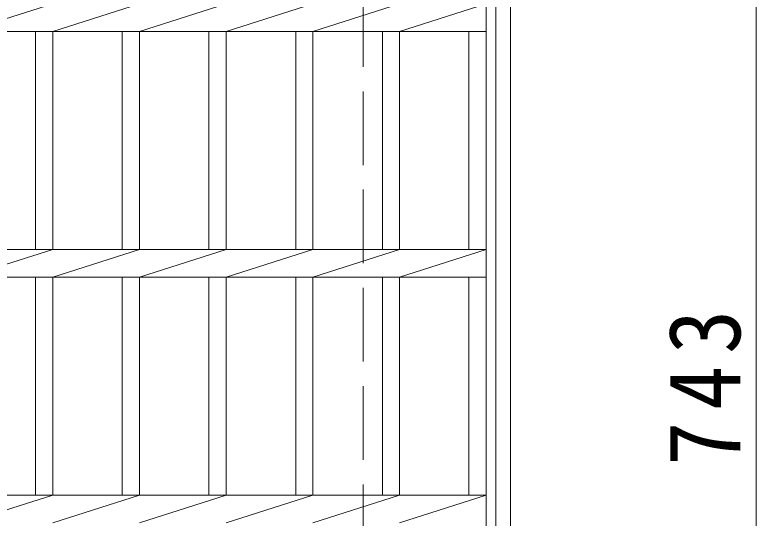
# Model space of a CAD drawing. Units: millimetres at full size, sheet at 1:10; details may follow other scales. Extents: x -1623 to 1773, y -1938 to 1767.
# Drawn here: x -719.4 to -417.6, y 1092.5 to 1297.4 of the extents above; entities that cross this region are included whole.
import ezdxf

# ---------------------------------------------------------------- set-up
doc = ezdxf.new("R2010")
doc.units = ezdxf.units.MM
doc.header["$LTSCALE"] = 10
doc.linetypes.add('DASHED3', pattern=[4, 3, -1])
for name, color, linetype, lineweight in [('C-1', 2, 'Continuous', 9), ('C-2', 3, 'Continuous', 9), ('C-4', 7, 'Continuous', 9)]:
    doc.layers.add(name, color=color, linetype=linetype, lineweight=lineweight)
doc.styles.add('ＭＳ ゴシック', font='')
doc.styles.get('ＭＳ ゴシック').set_extended_font_data('MS Gothic')

msp = doc.modelspace()

# ---------------------------------------------------------------- linework, layer by layer
at = {"layer": 'C-1'}
for p, q in [((-517.58, 736.22), (-517.58, 1556.22)), ((-523.58, 1550.22), (-523.58, 742.22))]:
    msp.add_line(p, q, dxfattribs=at)
at = {"layer": 'C-1', "linetype": 'DASHED3'}
msp.add_line((-577.58, 796.22), (-577.58, 1496.22), dxfattribs=at)
at = {"layer": 'C-2'}
for p, q in [((-527.58, 746.22), (-527.58, 1546.22)), ((-739.29, 1290.57), (-703.98, 1301.87)), ((-703.99, 1290.57), (-668.68, 1301.87)), ((-668.69, 1290.57), (-633.38, 1301.87)), ((-633.39, 1290.57), (-598.08, 1301.87)), ((-598.08, 1290.57), (-562.78, 1301.87)), ((-562.79, 1290.57), (-527.58, 1301.87)), ((-1327.58, 1290.57), (-527.58, 1290.57)), ((-710.98, 1201.87), (-710.98, 1290.57)), ((-703.98, 1201.87), (-703.98, 1290.57)), ((-675.68, 1201.87), (-675.68, 1290.57)), ((-668.68, 1201.87), (-668.68, 1290.57)), ((-640.38, 1201.87), (-640.38, 1290.57)), ((-633.38, 1201.87), (-633.38, 1290.57)), ((-605.08, 1201.87), (-605.08, 1290.57)), ((-598.08, 1201.87), (-598.08, 1290.57)), ((-569.78, 1201.87), (-569.78, 1290.57)), ((-562.78, 1201.87), (-562.78, 1290.57)), ((-534.58, 1201.87), (-534.58, 1290.57)), ((-1327.58, 1201.87), (-527.58, 1201.87)), ((-739.29, 1190.57), (-703.98, 1201.87)), ((-703.99, 1190.57), (-668.68, 1201.87)), ((-668.69, 1190.57), (-633.38, 1201.87)), ((-633.39, 1190.57), (-598.08, 1201.87)), ((-598.08, 1190.57), (-562.78, 1201.87)), ((-562.79, 1190.57), (-527.58, 1201.87)), ((-1327.58, 1190.57), (-527.58, 1190.57)), ((-710.98, 1101.87), (-710.98, 1190.57)), ((-703.98, 1101.87), (-703.98, 1190.57)), ((-675.68, 1101.87), (-675.68, 1190.57)), ((-668.68, 1101.87), (-668.68, 1190.57)), ((-640.38, 1101.87), (-640.38, 1190.57)), ((-633.38, 1101.87), (-633.38, 1190.57)), ((-605.08, 1101.87), (-605.08, 1190.57)), ((-598.08, 1101.87), (-598.08, 1190.57)), ((-569.78, 1101.87), (-569.78, 1190.57)), ((-562.78, 1101.87), (-562.78, 1190.57)), ((-534.58, 1101.87), (-534.58, 1190.57)), ((-1327.58, 1101.87), (-527.58, 1101.87)), ((-739.29, 1090.57), (-703.98, 1101.87)), ((-703.99, 1090.57), (-668.68, 1101.87)), ((-668.69, 1090.57), (-633.38, 1101.87)), ((-633.39, 1090.57), (-598.08, 1101.87)), ((-598.08, 1090.57), (-562.78, 1101.87)), ((-562.79, 1090.57), (-527.58, 1101.87))]:
    msp.add_line(p, q, dxfattribs=at)
at = {"layer": 'C-4'}
msp.add_line((-417.58, 1517.72), (-417.58, 774.72), dxfattribs=at)

# ---------------------------------------------------------------- texts
at = {"layer": 'C-4', "color": 2, "insert": (-423.58, 1113.72), "char_height": 29.33, "attachment_point": 7, "rotation": 90, "style": 'ＭＳ ゴシック'}
msp.add_mtext('\\T1.27;\\W0.9;743', dxfattribs=at)

doc.saveas('drawing.dxf')
